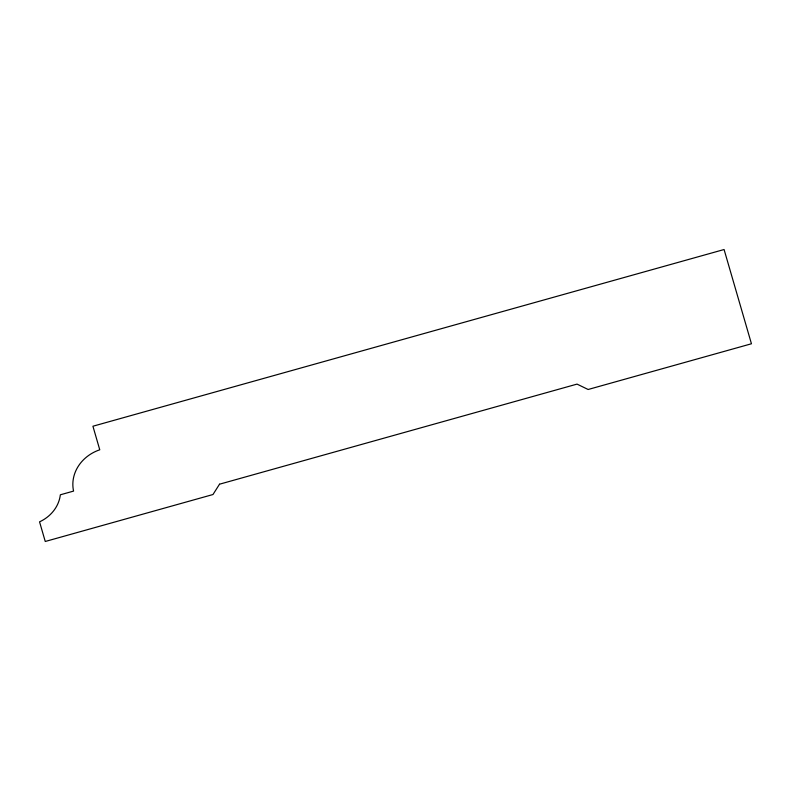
<?xml version="1.0" encoding="UTF-8"?>
<svg xmlns="http://www.w3.org/2000/svg" width="791" height="791" viewBox="0 0 791 791"><rect width="100%" height="100%" fill="white"/><g stroke="black" fill="none" stroke-linecap="round" stroke-linejoin="round"><path stroke-width="1.19" d="M219.522 484.201L212.977 494.523L45.255 541.479L39.55 521.842A36.079 32.174 -13.5 0 0 60.334 494.8L73.573 491.092A39.036 34.814 -13.5 0 1 99.765 449.792L92.923 426.23L724.081 249.521L751.45 343.769L588.138 389.488L577.034 384.11L219.522 484.201"/></g></svg>
